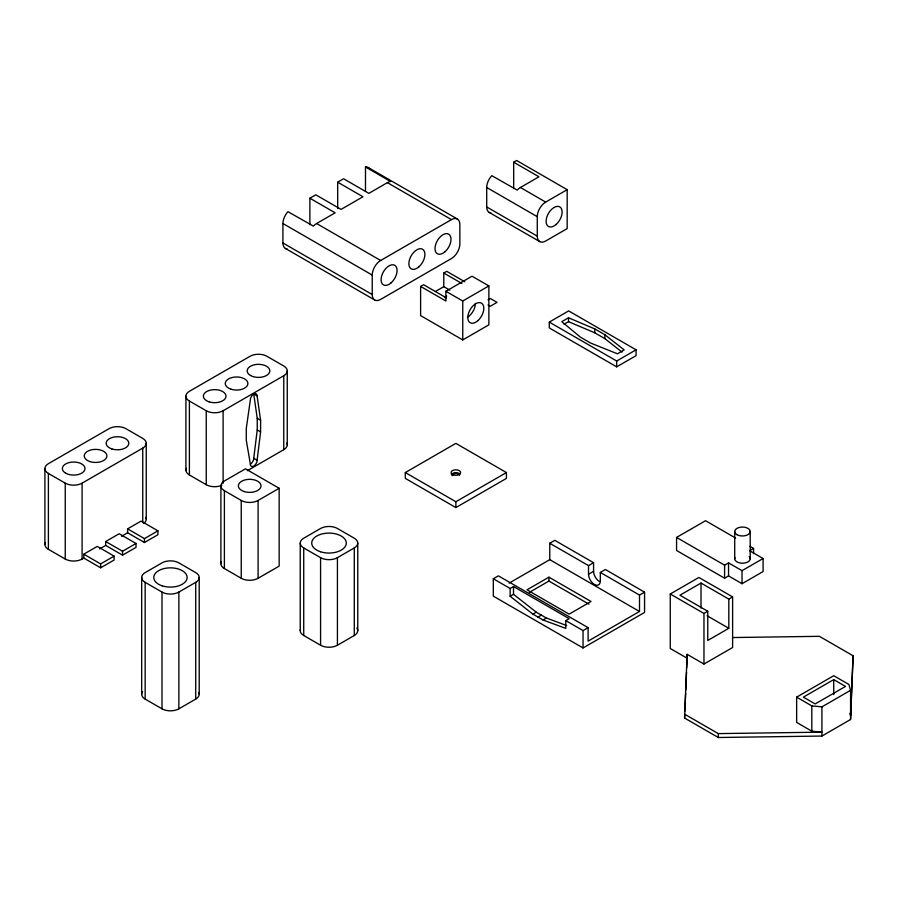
<?xml version="1.0" encoding="UTF-8"?>
<svg xmlns="http://www.w3.org/2000/svg" width="898" height="898" viewBox="0 0 898 898"><rect width="100%" height="100%" fill="white"/><g stroke="black" fill="none" stroke-linecap="round" stroke-linejoin="round"><path stroke-width="1.35" d="M732.566 637.546L819.391 636.323L853.1 655.776L850.574 719.5L821.928 736.046L718.288 737.505L684.579 718.041L687.116 654.316L703.965 664.049L732.611 647.514L732.611 596.912L698.902 577.459L670.256 593.993L670.256 648.479L687.116 658.212L686.701 667.955M684.579 718.041L684.703 715.268M684.882 711.093L685.645 692.998M685.758 690.214L686.521 672.131M853.1 655.776L850.574 715.616L849.901 713.27M250.362 464.12A4.771 2.75 -60 0 0 253.741 458.283L257.232 429.974L257.232 418.3L253.741 394.02L257.109 395.962L260.6 420.242L260.6 431.927L257.109 460.236A4.771 2.75 -60 0 1 253.741 466.073A4.771 2.75 -60 0 1 250.362 464.12L246.277 440.188L246.277 428.514L250.362 399.857A4.771 2.75 -60 0 1 253.741 394.02A4.771 2.75 -60 0 1 257.109 395.962M309.877 224.623L309.877 198.222L315.77 194.81L341.049 209.402L362.96 196.763L337.682 182.171L337.682 208.572M337.682 182.171L343.575 178.758L368.854 193.351L387.397 182.653A11.921 6.881 -60 0 1 390.619 181.531L365.486 166.938L365.486 191.252M287.124 248.971A11.921 6.881 -60 0 1 282.915 242.976L282.915 223.512A11.921 6.881 -60 0 1 287.124 212.658L287.966 211.692L313.391 226.116A11.921 6.881 -60 0 1 316.612 223.512L335.156 212.815L309.877 198.222M513.678 162.201L516.631 160.495L567.177 189.68L567.177 228.597L545.692 241.001A11.921 6.881 -60 0 1 537.273 236.14L486.716 206.955L486.716 187.491A11.921 6.881 -60 0 1 490.925 176.637L491.767 175.671L517.192 190.095A11.921 6.881 -60 0 1 520.413 187.491L538.957 176.794L513.678 162.201L513.678 188.602M372.232 294.533L372.232 275.08A11.921 6.881 -60 0 1 380.651 260.487L451.436 219.617A11.921 6.881 -60 0 1 459.855 224.489L459.855 243.942A11.921 6.881 -60 0 1 451.436 258.545L380.651 299.404A11.921 6.881 -60 0 1 372.232 294.533L282.915 242.976M537.273 236.14L537.273 216.687A11.921 6.881 -60 0 1 545.692 202.084L567.177 189.68M420.612 286.417L445.891 301.01L445.891 291.278L472.011 276.202L488.871 285.923L488.871 324.84L462.751 339.927L420.612 315.602L420.612 286.417L423.564 284.711L446.441 297.911M435.463 291.468L443.792 286.653L443.792 273.037L446.733 271.331L464.794 281.759M48.391 473.426L65.24 483.158A11.921 6.881 0 0 0 82.088 483.158L142.76 448.124A11.921 6.881 0 0 0 142.76 438.404L125.911 428.672A11.921 6.881 0 0 0 109.051 428.672L48.391 463.694A11.921 6.881 0 0 0 48.391 473.426L48.391 549.318L65.24 559.039A11.921 6.881 0 0 0 82.088 559.039L83.783 558.073L100.632 567.794L114.113 560.015L114.113 556.12L97.265 546.399L83.783 554.178L83.783 558.073M189.399 401.036L206.248 410.756A11.921 6.881 0 0 0 223.108 410.756L283.768 375.734A11.921 6.881 0 0 0 283.768 366.002L266.919 356.281A11.921 6.881 0 0 0 250.071 356.281L189.399 391.304A11.921 6.881 0 0 0 189.399 401.036L189.399 474.975L206.248 484.707A11.921 6.881 0 0 0 221.929 485.302M444.488 297.44L446.733 296.138M445.891 291.278L462.751 301.01L488.871 285.923M488.029 299.775L490.274 298.484L497.021 302.368L490.274 306.263L488.029 304.961M105.683 545.423L105.683 541.528L119.165 533.749L136.025 543.481L136.025 547.365L122.532 555.155L105.683 545.423L99.667 548.891M127.595 532.772L127.595 528.877L141.076 521.098L157.925 530.83L157.925 534.714L144.443 542.504L127.595 532.772L121.578 536.252M247.377 470.698L283.768 449.674A11.921 6.881 0 0 0 286.855 443.028M83.783 554.178L100.632 563.91L114.113 556.12M105.683 541.528L122.532 551.26L136.025 543.481M127.595 528.877L144.443 538.609L157.925 530.83M549.284 322.101L568.67 310.91L636.076 349.827L636.076 355.664L616.69 366.855L549.284 327.938L549.284 322.101L616.69 361.018L636.076 349.827M568.524 317.78L561.778 321.675L580.467 337.188L590.57 343.025L617.442 353.801L624.177 349.917L604.904 334.752L594.79 328.915L568.524 317.78L568.524 321.675L564.034 324.268M279.155 488.288L245.457 468.823L224.388 480.991A11.921 6.881 0 0 0 224.388 490.712L241.236 500.444A11.921 6.881 0 0 0 258.096 500.444L279.155 488.288L279.155 566.122L258.096 578.278A11.921 6.881 0 0 1 241.236 578.278L224.388 568.546A11.921 6.881 0 0 1 221.301 561.901M145.162 582.342L162.01 592.063A11.921 6.881 0 0 0 178.87 592.063L195.719 582.342A11.921 6.881 0 0 0 195.719 572.61L178.87 562.878A11.921 6.881 0 0 0 162.01 562.878L145.162 572.61A11.921 6.881 0 0 0 145.162 582.342L145.162 699.093L162.01 708.825A11.921 6.881 0 0 0 178.87 708.825L195.719 699.093A11.921 6.881 0 0 0 198.806 692.448M405.312 472.561L455.87 443.365L506.416 472.561L506.416 478.398L455.87 507.583L405.312 478.398L405.312 472.561L455.87 501.746L506.416 472.561M303.726 547.937L320.575 557.669A11.921 6.881 0 0 0 337.424 557.669L354.272 547.937A11.921 6.881 0 0 0 354.272 538.216L337.424 528.484A11.921 6.881 0 0 0 320.575 528.484L303.726 538.216A11.921 6.881 0 0 0 303.726 547.937L303.726 635.503L320.575 645.235A11.921 6.881 0 0 0 337.424 645.235L354.272 635.503A11.921 6.881 0 0 0 356.865 628.005M549.767 543.256L588.527 565.639L588.527 574.249A8.34 4.816 60 0 0 594.42 584.463A8.34 4.816 60 0 0 600.324 581.062L600.324 572.441L639.499 595.071L639.499 611.471L549.767 559.656L549.767 543.256L554.818 540.338L593.578 562.72L593.578 571.33A8.34 4.816 60 0 0 599.482 581.545M600.324 572.441L605.375 569.523L644.562 592.152L644.562 612.436L583.049 647.952L493.316 596.149L493.316 578.772L498.368 575.854L588.1 627.657L588.1 641.138L639.499 611.471M509.132 583.116L549.767 559.656M510.143 588.482L513.51 586.54L569.175 618.677L565.796 620.619L565.796 628.398L543.032 619.979L532.918 614.142L510.143 596.272L510.143 588.482L493.316 578.772M510.143 596.272L513.51 594.319L513.51 586.54M548.925 577.167L527.014 589.818L569.141 614.142L591.052 601.492L548.925 577.167L548.925 581.062L588.942 604.174M529.326 592.377L548.925 581.062M588.527 565.639L593.578 562.72M588.527 574.249L593.578 571.33M532.918 614.142L536.286 612.2L546.399 618.037L566.638 625.524M537.969 617.061L541.337 615.119M753.579 553.651L753.579 548.442L749.617 550.732L763.098 558.511L763.098 571.543L742.029 583.711L728.547 575.921L724.596 578.211L676.564 550.485L676.564 537.442L705.547 520.717L735.563 538.037M543.032 619.979L546.399 618.037M639.499 595.071L644.562 592.152M565.796 620.619L583.049 630.576L588.1 627.657M676.564 537.442L724.596 565.179L728.547 562.889L742.029 570.668L763.098 558.511M701.012 583.049L679.943 595.217L707.759 611.269L707.759 640.454L728.817 628.297L728.817 599.101L701.012 583.049L701.012 608.069M670.256 593.993L703.965 613.457L707.759 611.269M728.817 599.101L732.611 596.912M684.579 714.157L718.288 733.61L821.928 732.151L811.814 731.185L796.649 722.419L796.649 697.129L833.737 675.711L848.902 684.467L850.574 690.315L850.574 719.5M833.726 679.618L803.384 697.129L815.182 703.942L845.512 686.42L833.726 679.618L833.726 694.603M796.649 697.129L811.814 705.884L821.928 706.861L850.574 690.315M365.486 166.938L366.328 166.927A11.921 6.881 -60 0 1 369.897 169.565M568.524 321.675L594.79 332.81L604.904 338.647L622.033 352.117M520.413 187.491L545.692 202.084M486.716 187.491L537.273 216.687M489.186 212.411L539.732 241.596M368.079 167.466L457.385 219.033M387.397 182.653L451.436 219.617M443.792 273.037L461.841 283.454M443.792 286.653L449.808 290.133M316.612 223.512L380.651 260.487M282.915 223.512L372.232 275.08M285.384 248.432L374.691 299.988M749.976 546.366L753.579 548.442M707.063 615.725L728.817 628.297M257.232 418.3L260.6 420.242M257.232 429.974L260.6 431.927M253.741 458.283L257.109 460.236M513.51 594.319L536.286 612.2M821.928 706.861L821.928 736.046M811.814 705.884L811.814 731.185M750.2 531.515L750.2 558.758M742.029 570.668L742.029 583.711M734.71 531.515L734.71 558.758M728.547 562.889L728.547 575.921M724.596 565.179L724.596 578.211M718.288 733.61L718.288 737.505M703.965 613.457L703.965 664.049M687.116 654.316L687.116 658.212M616.69 361.018L616.69 366.855M604.904 334.752L604.904 338.647M594.79 328.915L594.79 332.81M583.049 630.576L583.049 647.952M462.751 301.01L462.751 339.927M455.87 501.746L455.87 507.583M357.763 543.077L357.763 630.643M354.272 547.937L354.272 635.503M337.424 557.669L337.424 645.235M320.575 557.669L320.575 645.235M300.235 543.077L300.235 630.643M287.259 370.874L287.259 444.813M283.768 375.734L283.768 449.674M258.096 500.444L258.096 578.278M241.236 500.444L241.236 578.278M224.388 490.712L224.388 568.546M223.108 410.756L223.108 483.304M220.897 485.852L220.897 563.686M206.248 410.756L206.248 484.707M199.21 577.47L199.21 694.221M195.719 582.342L195.719 699.093M185.908 396.164L185.908 470.114M178.87 592.063L178.87 708.825M162.01 592.063L162.01 708.825M146.251 443.264L146.251 519.156M144.443 538.609L144.443 542.504M142.76 448.124L142.76 522.636M141.671 577.47L141.671 694.221M122.532 551.26L122.532 555.155M100.632 563.91L100.632 567.794M82.088 483.158L82.088 559.039M65.24 483.158L65.24 559.039M44.9 468.554L44.9 544.446M749.168 556.513A7.745 4.468 0 0 1 743.465 563.192A7.745 4.468 0 0 1 734.968 557.591M189.399 474.975A11.921 6.881 0 0 1 186.313 468.329M48.391 549.318A11.921 6.881 0 0 1 45.304 542.673M145.846 517.371A11.921 6.881 0 0 1 143.792 523.343M145.162 699.093A11.921 6.881 0 0 1 142.58 691.595M303.726 635.503A11.921 6.881 0 0 1 300.336 629.745M475.39 303.434A11.315 6.533 -60 0 1 467.375 317.308M490.925 212.949A11.921 6.881 -60 0 1 486.716 206.955M451.267 474.761A4.771 2.75 0 0 1 455.241 472.752A4.771 2.75 0 0 1 459.989 474.099M452.311 475.693A3.57 2.065 0 0 1 453.097 474.178L453.771 473.807A3.57 2.065 0 0 1 458.115 473.875L458.766 474.267A3.57 2.065 0 0 1 459.417 475.267M736.977 534.669A7.745 4.468 0 0 0 749.931 532.671A7.745 4.468 0 0 0 740.446 527.193A7.745 4.468 0 0 0 736.977 534.669M209.021 401.821A11.315 6.533 0 0 0 226.004 396.164A11.315 6.533 0 0 0 209.021 390.507A11.315 6.533 0 0 0 209.021 401.821M250.486 375.487A11.315 6.533 0 0 0 269.434 372.558A11.315 6.533 0 0 0 255.56 364.554A11.315 6.533 0 0 0 250.486 375.487M230.932 389.182A11.315 6.533 0 0 0 247.904 383.513A11.315 6.533 0 0 0 230.932 377.856A11.315 6.533 0 0 0 230.932 389.182M244.009 491.509A11.315 6.533 0 0 0 260.992 485.852A11.315 6.533 0 0 0 244.009 480.194A11.315 6.533 0 0 0 244.009 491.509M111.823 448.921A11.315 6.533 0 0 0 128.807 443.264A11.315 6.533 0 0 0 111.823 437.607A11.315 6.533 0 0 0 111.823 448.921M89.912 461.572A11.315 6.533 0 0 0 106.896 455.915A11.315 6.533 0 0 0 89.912 450.246A11.315 6.533 0 0 0 89.912 461.572M65.666 473.179A11.315 6.533 0 0 0 84.603 470.249A11.315 6.533 0 0 0 70.74 462.246A11.315 6.533 0 0 0 65.666 473.179M162.1 585.81A16.68 9.631 0 0 0 187.121 577.47A16.68 9.631 0 0 0 162.1 569.13A16.68 9.631 0 0 0 162.1 585.81M320.361 551.72A17.275 9.979 0 0 0 346.28 543.077A17.275 9.979 0 0 0 320.361 534.433A17.275 9.979 0 0 0 320.361 551.72M391.146 282.814A11.315 6.533 -60 0 0 394.738 265.28A11.315 6.533 -60 0 0 381.347 277.156A11.315 6.533 -60 0 0 391.146 282.814M418.962 266.762A11.315 6.533 -60 0 0 422.543 249.217A11.315 6.533 -60 0 0 409.151 261.094A11.315 6.533 -60 0 0 418.962 266.762M445.071 251.676A11.315 6.533 -60 0 0 448.663 234.142A11.315 6.533 -60 0 0 435.272 246.018A11.315 6.533 -60 0 0 445.071 251.676M477.882 320.653A11.315 6.533 -60 0 0 481.463 303.12A11.315 6.533 -60 0 0 468.071 314.996A11.315 6.533 -60 0 0 477.882 320.653M556.188 224.41A11.315 6.533 -60 0 0 559.78 206.877A11.315 6.533 -60 0 0 546.388 218.753A11.315 6.533 -60 0 0 556.188 224.41M453.479 474.941A4.771 2.75 0 0 0 460.629 472.561A4.771 2.75 0 0 0 453.479 470.17A4.771 2.75 0 0 0 453.479 474.941"/></g></svg>
